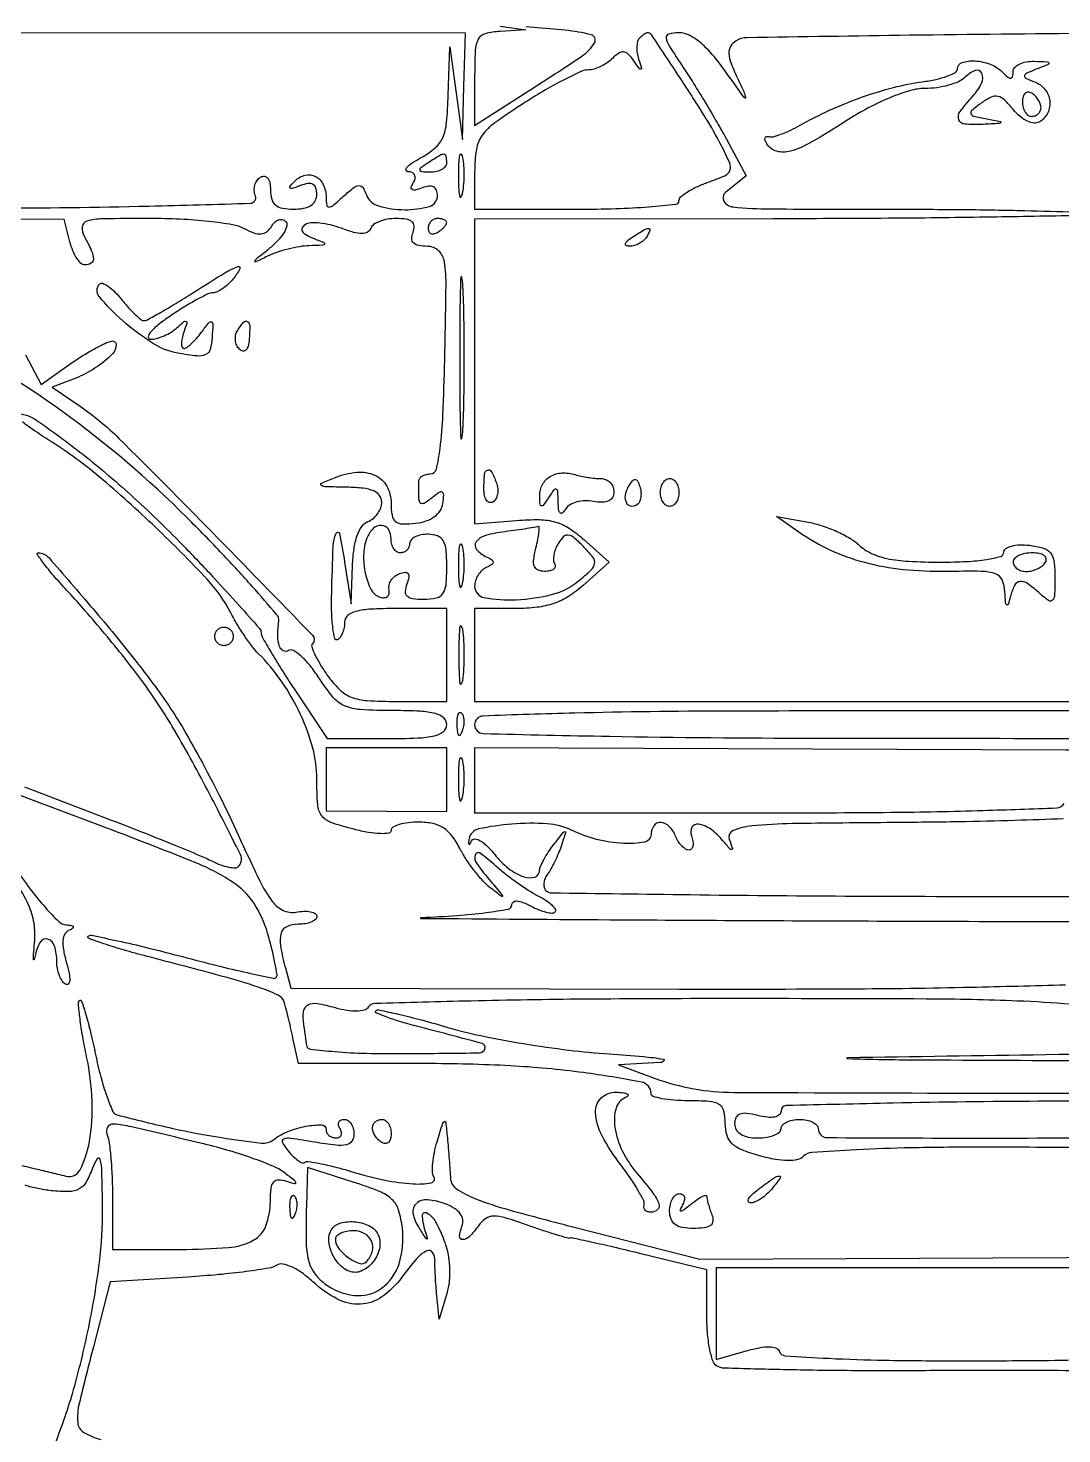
# Model space of a CAD drawing. Extents: x 0 to 960, y 2 to 508.
# Drawn here: x 328.9 to 440.3, y 139.1 to 290.5 of the extents above; entities that cross this region are included whole.
import ezdxf

# ---------------------------------------------------------------- set-up
doc = ezdxf.new("R2010")
doc.units = 0
doc.header["$MEASUREMENT"] = 0
doc.layers.get('0').update_dxf_attribs({"linetype": 'CONTINUOUS'})

msp = doc.modelspace()

# ---------------------------------------------------------------- linework, layer by layer
for points in [[(950.435205, 17.497208, 0.000014), (841.980241, 17.749425, 0.000448), (702.642048, 17.944951, 0.000127), (485.936462, 18), (20.872924, 18)], [(570.540191, 289.955625, 0.003504), (546.099965, 289.744846, 0.001893), (530.724786, 289.446252, 0.321648), (529.468615, 288.5, -0.000425), (529.251932, 287.808483, -0.000234), (528.985678, 286.962677, -0.000233), (528.71475, 286.104826, -0.000374), (528.482629, 285.372945, 0.10308), (528.409336, 284.659941, 0.070225), (528.60628, 283.866239, 0.066549), (529.032419, 283.115618, 0.072673), (529.630088, 282.528536, -0.17891), (530.709567, 280.899973, -0.118964), (530.697023, 278.635939, -0.126386), (529.667432, 276.723173, -0.209372), (528.016132, 276, 0.153413), (526.351585, 275.476964, 0.103021), (524.972556, 274.016053, 0.142724), (524.542249, 272.447352, 0.30621), (525.228381, 271.465856, 0.092737), (528.327407, 270.897244, 0.00005), (624.844188, 271.243001, 0.000026), (722.113458, 271.606143, 0.197976)], [(615.383203, 80.000173, -0.000023), (732.426715, 80.015952, -0.001336)], [(312.184434, 96.120158, 0.00056), (356.192474, 96.028511, -0.000533), (388.125038, 95.963689, -0.000882), (415.086453, 95.832629, -0.000044), (439.392287, 95.669433, -0.197145), (439.85914, 95.474193, -0.66643), (439.749622, 95.207972, -0.000018), (386.870077, 94.953943, -0.000619), (332.900238, 94.763453, -0.000573), (277.5, 94.7, -0.0122)], [(443.626982, 289.917425, 0.00213), (423.837809, 289.723602, 0.000341), (406.321496, 289.46547, 0.138237), (405.155698, 289.117388, 0.112353), (404.557756, 288.515542, 0.15643), (404.372602, 287.78442, 0.08043), (404.614118, 286.718551, 0.015132), (405.419915, 284.882701, -0.007052), (405.978164, 283.664706, -0.048418), (406.184569, 283.039554, -0.739369), (406.085248, 282.982738, -0.054981), (405.764218, 283.358332, 0.011358), (403.428478, 286.629432, 0.039552), (401.71426, 288.576544, 0.065161), (400.279725, 289.643997, 0.12809), (398.912861, 290, 0.067064), (397.901737, 289.863767, 0.379755), (397.629043, 289.444881, 0.104522), (397.942984, 288.603376, 0.005848), (399.474981, 286.25, -0.007337), (400.58813, 284.528847, -0.004331), (401.869136, 282.442973, -0.004332), (403.112514, 280.337409, -0.007406), (404.108904, 278.555865), (406.238729, 274.611729), (404.00858, 272.805865, 0.372558), (403.841917, 271.873483, 0.238021), (404.829139, 271.244769, 0.023719), (408.891928, 271.032081, 0.001219), (422.055883, 271, -0.002309), (429.797447, 270.964247, -0.003999), (436.230202, 270.85337, -0.00091), (441.753462, 270.703916, -0.657788)], [(379.75, 290.716254), (382.5, 290.299664), (379.75, 290.149832, 0.050617), (378.148305, 289.898612, 0.208597), (377.395353, 289.304503, 0.112719), (377.065595, 288.098889, 0.010625), (377, 285.012421), (377, 280.024842), (382.75, 283.698079, 0.004803), (388.537409, 287.473981, 0.109101), (389.906382, 288.897795, 0.501456), (389.555199, 289.773986, 0.042594), (386.763282, 290.267146), (382.5, 290.650586)], [(324.897303, 271.113119, 0.00468), (341.902934, 271.337533, 0.002741), (352.849646, 271.644538, 0.515437), (353.381849, 272.447301, -0.080932), (353.264301, 273.012944, -0.077755), (353.329649, 273.594944, -0.081811), (353.563082, 274.103569, -0.106321), (353.931826, 274.457866, -0.167716), (354.352373, 274.552455, -0.204673), (354.700461, 274.355516, -0.117999), (354.928507, 273.841054, -0.045615), (355, 273.059017, 0.070954), (355.138884, 272.085253, 0.150748), (355.553543, 271.455902, 0.128089), (356.304963, 271.107476, 0.044877), (357.5, 271, 0.046322), (358.579785, 271.10025, 0.096836), (359.361074, 271.410699, 0.129023), (359.829905, 271.921201, 0.122163), (360, 272.606989, 0.076342), (359.894911, 273.291255, 0.195632), (359.581398, 273.67022, 0.164385), (359.046567, 273.760595, 0.051371), (358.25, 273.547743, -0.00978), (357.360124, 273.228747, -0.264908), (357.123562, 273.275047, -0.417676), (357.11067, 273.463512, -0.01461), (357.662868, 274.053622, -0.13907), (358.746617, 274.664088, -0.182934), (359.863215, 274.523503, -0.162996), (360.697624, 273.646534, -0.109784), (361, 272.285995, 0.036726), (361.062505, 271.436188, 0.387392), (361.309942, 271.234133, 0.162405), (361.753889, 271.409602, 0.009291), (362.876445, 272.388184, -0.015386), (363.979223, 273.326115, -0.154032), (364.536971, 273.541395, -0.273069), (364.947096, 273.33284, -0.050245), (365.34506, 272.543172, 0.236622), (366.653005, 271.349639, 0.066411), (369.472479, 270.945504, 0.072568), (372.124708, 271.30613, 0.334381), (373, 272.468615, 0.093299), (372.889482, 273.055735, 0.186098), (372.575432, 273.399603, 0.151424), (372.056432, 273.484499, 0.057058), (371.335955, 273.298676, -0.026179), (370.613414, 273.063986, -0.196415), (370.263564, 273.108364, -0.357523), (370.170736, 273.347692, -0.059284), (370.394972, 273.830061, 0.085524), (370.579665, 274.288553, 0.16736), (370.53334, 274.674891, 0.177147), (370.263317, 274.936281, 0.097285), (369.809017, 275.040038, -0.34747), (369.608047, 275.209112, -0.244016), (369.692336, 275.50656, -0.060423), (370.27664, 275.994019, -0.01938), (371.25, 276.571975, 0.052071), (372.741112, 277.594555, 0.114696), (373.55835, 278.698554, 0.078929), (373.973026, 280.313744, 0.015921), (374.157104, 283.281937), (374.314207, 288.5), (375, 283.5), (375.685793, 278.5), (375.842896, 284.230267), (376, 289.960535), (281, 289.989937)], [(441.352586, 270.2964, -0.000319), (432.032427, 270.139183, -0.002365), (421.536257, 270.018477, -0.001451), (409.1675, 269.970642), (377, 269.939617), (377, 253.531336), (377, 237.123056), (381.525292, 237.491806, -0.02432), (383.977924, 237.57198, -0.065364), (385.701361, 237.317684, -0.074254), (387.171487, 236.651846, -0.038728), (388.775292, 235.430278), (391.5, 233), (388.694236, 230.5, -0.041091), (387.115592, 229.310589, -0.057941), (385.529016, 228.548463, -0.053621), (383.717627, 228.134034, -0.029453), (381.444236, 228), (377, 228), (377, 223), (377, 218), (441.388953, 218)], [(328.641068, 255.314273), (330.301975, 252.128545), (333.400988, 254.314273, -0.013453), (334.691563, 255.173475, -0.014105), (336.006576, 255.947955, -0.013876), (337.176378, 256.551472, -0.059046), (337.919273, 256.806424, -0.491367), (338.405126, 256.396534, -0.184131), (337.989204, 255.433306, -0.053361), (336.145469, 253.904224, -0.055302), (334.041097, 252.821302), (331.5, 251.850955), (334.5, 249.791284, -0.044989), (338.689815, 246.322244, -0.003702), (348.692329, 236.249682, -0.000863), (359.543133, 225.121479, -0.410018), (359.536546, 224.203213, 0.286936), (359.45839, 223.864136, 0.026223), (359.798167, 223.025039, 0.027618), (360.350991, 221.994581, 0.017788), (361.097639, 220.862878, 0.042893), (362.430075, 219.295353, 0.104021), (363.699897, 218.475585, 0.075973), (365.433709, 218.09822, 0.015664), (368.568094, 218), (374, 218), (374, 223), (374, 228), (368.5, 228, 0.012527), (365.811447, 227.932628, 0.051578), (364.20421, 227.684501, 0.10717), (363.32216, 227.236713, 0.225591), (363, 226.559017, -0.048215), (362.943335, 225.972756, -0.046901), (362.775368, 225.402492, -0.050738), (362.528528, 224.930163, -0.108996), (362.235294, 224.64542, -0.509729), (361.944602, 224.764648, -0.027877), (361.734099, 225.90188, -0.024843), (361.606512, 227.542469, -0.013096), (361.602941, 229.586403, -0.003626), (361.765475, 234.712623, -0.087603), (362.068152, 236.107315, -0.740179), (362.443054, 236.072711, -0.012538), (363, 233), (363.699613, 228.5), (363.849806, 232.643011, -0.025754), (364.008535, 234.447611, -0.049339), (364.350709, 235.859134, -0.066052), (364.851812, 236.8497, -0.152194), (365.5, 237.361626, 0.081035), (366.073415, 237.696157, 0.065663), (366.559375, 238.217991, 0.06652), (366.887915, 238.840167, 0.088478), (367, 239.468615, 0.165141), (366.763246, 240.16589, 0.129222), (366.127461, 240.65843, 0.073432), (364.998821, 240.953241, 0.023003), (363.25, 241.063386, -0.003105), (360.905577, 241.117577, -0.155377), (360.475023, 241.268722, -0.5711), (360.500654, 241.494777, -0.009896), (361.89493, 242.084775, -0.070146), (364.294374, 242.673116, -0.130567), (366.258118, 242.357672, -0.163083), (367.52864, 241.192299, -0.12698), (368, 239.36619, 0.03989), (368.106111, 238.03827, 0.183074), (368.484498, 237.379872, 0.169687), (369.224378, 237.109064, 0.033282), (370.660501, 237.183578, 0.051323), (371.785119, 237.436166, 0.076408), (372.680049, 237.897546, 0.090481), (373.288528, 238.535447, 0.110132), (373.580208, 239.305807, 0.022717), (373.670297, 240.230309, 0.289392), (373.507086, 240.520944, 0.282324), (373.170241, 240.502533, 0.021953), (372.419707, 239.933363, -0.023693), (371.744163, 239.424752, -0.140586), (371.328639, 239.287684, -0.312359), (371.088403, 239.44039, -0.100097), (371, 239.877555), (371, 240.890594), (371, 241.75, -0.163305), (371.096, 242.03609, -0.096011), (371.367188, 242.279687, -0.077243), (371.771918, 242.444278, -0.05808), (372.25, 242.5, 0.34801), (372.875822, 242.995608, 0.026725), (373.281933, 245.256156, 0.020223), (373.585545, 248.867412, 0.00513), (373.780779, 254.75, 0.002581), (373.921298, 262.663987, 0.040782), (373.735847, 265.350266, 0.168979), (373.113079, 266.531341, 0.189926), (371.92379, 267, -0.043405), (370.977721, 267.082284, -0.148985), (370.4338, 267.358103, -0.20529), (370.235367, 267.826472, -0.090797), (370.361626, 268.5, 0.098286), (370.479617, 269.185449, 0.216599), (370.252505, 269.653115, 0.13867), (369.642393, 269.923031, 0.035249), (368.551949, 270, 0.041697), (367.613064, 269.921566, 0.050861), (366.763317, 269.687922, 0.059153), (366.118066, 269.345302, 0.162084), (365.812536, 268.937608, -0.188579), (365.472736, 268.529676, -0.127114), (364.87889, 268.377655, -0.069003), (363.965482, 268.506417, -0.021375), (362.645287, 268.944762, 0.03122), (361.487639, 269.304009, 0.034806), (360.335482, 269.50048, 0.037265), (359.344539, 269.52508, 0.126645), (358.73246, 269.334651, 0.138875), (358.423837, 268.997491, 0.252977), (358.43484, 268.634487, 0.131752), (358.811391, 268.259783, 0.036942), (359.566376, 267.897783, -0.005228), (360.75448, 267.418132, -0.425519), (360.819882, 267.250514, -0.28024), (360.633257, 267.125091, -0.003732), (359.184259, 267.070285, 0.034292), (358.139261, 266.966598, 0.020031), (356.90714, 266.707181, 0.019969), (355.688896, 266.346951, 0.031762), (354.684259, 265.932885, -0.004605), (353.431846, 265.335246, -0.65486), (353.339397, 265.416911, -0.144298), (353.512507, 265.670526, -0.001973), (354.98506, 266.864492, 0.03317), (355.879914, 267.687618, 0.053656), (356.508237, 268.507985, 0.073469), (356.802721, 269.205055, 0.265604), (356.680687, 269.652647, 0.148138), (356.315472, 269.84804, 0.130294), (355.882729, 269.821175, 0.104362), (355.444687, 269.565047, 0.070152), (355.072801, 269.117794, -0.083982), (354.566293, 268.541624, -0.152537), (353.989105, 268.311528, -0.109997), (353.246248, 268.418116, -0.032454), (352.192915, 268.896755, 0.08243), (350.926134, 269.326288, 0.013571), (348.357382, 269.675922, 0.014601), (345.283206, 269.919095, 0.012435), (342.030558, 270, 0.003803), (336.922005, 269.961144, 0.063082), (335.241514, 269.722254, 0.316422), (334.74365, 269.119868, 0.143262), (334.964816, 268.065741, -0.015549), (335.749396, 266.48337, -0.103244), (335.94358, 265.628846, -0.273731), (335.687229, 265.177656, -0.130671), (335.019052, 265, -0.195629), (334.598933, 265.170916, -0.055857), (334.144012, 265.726123, -0.047168), (333.72721, 266.525598, -0.035116), (333.417695, 267.471907), (332.797286, 269.943815), (279.907604, 269.899129, 0.000676)], [(327.466672, 249, -0.152862), (329.861365, 248.250369, -0.014974), (334.788252, 244.607316, -0.018432), (340.344978, 239.893563, -0.015743), (345.8492, 234.536512, -0.003817), (348.973401, 231.248316, -0.005973), (351.605703, 228.366907, -0.002033), (353.827771, 225.854943, -0.182014), (354, 225.397495, 0.129116), (354.119678, 224.941769, 0.004469), (355.043827, 223.337248, 0.008089), (356.191911, 221.45487, 0.005534), (357.553454, 219.353505), (361.106909, 214), (367.553454, 214, 0.009536), (370.846986, 214.062819, 0.047654), (372.675576, 214.308171, 0.108967), (373.644209, 214.77094, 0.230988), (374, 215.5, 0.21691), (373.672411, 216.219599, 0.115306), (372.789604, 216.68685, 0.052441), (371.138431, 216.940474, 0.011369), (368.25, 217.012379, -0.013533), (364.707394, 217.115915, -0.089874), (362.99531, 217.526823, -0.116477), (361.741229, 218.473715, -0.029332), (360.215925, 220.550336, 0.025527), (359.270657, 221.857997, 0.040126), (358.319057, 222.864915, 0.047824), (357.486679, 223.481882, 0.281029), (356.965925, 223.478941, -0.258539), (356.39505, 223.45176, -0.199163), (355.976941, 223.929252, -0.08288), (355.799151, 225.02656, -0.028614), (355.898948, 226.635009, 0.209926), (355.676687, 227.367336, 0.004145), (353.050525, 230.38102, 0.009155), (349.843218, 233.869763, 0.005924), (346.011334, 237.793544, 0.039964), (332.629574, 249.191531, 0.042142), (317.830983, 258.090278, 0.042192)], [(458.866631, 194.20929, -0.000335), (422.17675, 194.312762, -0.000657), (392.96551, 194.453134, -0.000496), (371.251753, 194.607583, -0.979402), (371.25, 194.745502, 0.008904), (375.108646, 194.94372, 0.016509), (378.228176, 195.263481, 0.01114), (380.646027, 195.64732, 0.362503), (381, 196.071396, -0.237104), (381.162337, 196.394482, -0.175707), (381.551287, 196.511276, -0.081565), (382.201754, 196.366556, -0.027434), (383.085646, 195.954163, 0.026824), (383.920909, 195.563219, 0.037561), (384.705509, 195.312719, 0.041659), (385.345199, 195.215592, 0.216494), (385.671293, 195.337959, 0.353942), (385.700422, 195.614272, 0.061744), (385.338322, 196.045342, 0.043761), (384.695549, 196.54558, 0.024315), (383.835646, 197.043943, -0.023011), (382.779351, 197.652455, -0.01217), (381.525159, 198.497666, -0.012085), (380.28147, 199.426561, -0.018274), (379.25, 200.299277, 0.027401), (377.597863, 201.646193, 0.518851), (377.06208, 201.463845, 0.232001), (377.219865, 200.546911, 0.019379), (378.75, 198.595974, -0.000801), (379.95116, 197.176401, -0.203101), (379.998779, 197.022405, -0.58756), (379.921316, 196.988967, -0.001313), (378.684063, 197.9444, -0.043075), (377.884038, 198.684184, -0.01995), (376.972759, 199.769373, -0.019591), (376.100175, 200.993092, -0.025758), (375.408383, 202.177167, 0.043339), (374.547961, 203.537825, 0.088577), (373.621367, 204.390037, 0.092132), (372.482473, 204.849118, 0.049898), (370.97432, 205, 0.028447), (369.834716, 204.935112, 0.044561), (368.873706, 204.737485, 0.055661), (368.200887, 204.450569, 0.270444), (368, 204.10633, -0.370913), (367.751209, 203.817094, -0.045147), (366.846991, 203.762928, -0.035598), (365.562713, 203.893818, -0.018963), (364, 204.227969, -0.021025), (361.525957, 204.96793, -0.15159), (360.535075, 205.695806, -0.142257), (360.098281, 206.878681, -0.017781), (360, 209.64151, 0.065436), (359.562167, 212.972707, 0.043585), (358.245622, 216.596426, 0.041821), (356.234721, 220.115104, 0.045684), (353.717941, 223.139202, -0.034051), (353.051861, 223.902757, -0.013437), (352.238602, 225.036219, -0.013226), (351.4225, 226.312109, -0.01613), (350.730129, 227.548897, 0.068832), (348.18177, 231.152375, 0.013983), (342.661091, 236.722382, 0.015571), (336.568098, 242.183243, 0.033619), (331.49157, 245.90321, -0.007465), (329.676863, 247.092417, -0.015195), (328.294965, 248.090318, -0.017525)], [(328.5, 208.819498), (337.5, 205.370032, -0.002355), (341.110658, 203.966619, -0.002771), (344.516745, 202.602362, -0.002432), (347.381482, 201.420194, -0.017228), (348.748493, 200.792109, 0.028272), (349.65088, 200.401389, 0.038698), (350.502663, 200.161308, 0.043243), (351.19869, 200.083773, 0.205289), (351.562675, 200.229342, 0.322068), (351.772433, 201.510847, 0.005068), (348.22071, 208.484748, 0.013204), (344.42215, 215.314213, 0.026672), (341.011542, 220.437606, 0.008113), (339.278709, 222.684757, 0.005074), (337.181187, 225.261359, 0.005092), (335.062636, 227.758346, 0.009236), (333.272201, 229.75, -0.008235), (331.80004, 231.381033, -0.015546), (330.676508, 232.751563, -0.013107), (329.904634, 233.81158, -0.604186), (330.003643, 234, -0.216142), (331.120856, 233.493378, -0.003263), (335.902935, 227.961163, -0.009462), (340.539092, 222.313431, -0.017088), (344.085424, 217.492748, -0.019118), (345.677364, 214.963973, -0.007556), (347.678491, 211.373876, -0.007465), (349.725681, 207.426829, -0.009274), (351.50583, 203.694003, 0.006234), (353.851912, 198.696492, 0.047264), (355.202253, 196.473309, 0.120352), (356.379918, 195.499458, 0.159244), (357.75, 195.312583, -0.035466), (358.612169, 195.40726, -0.05917), (359.339063, 195.349182, -0.085283), (359.830707, 195.159573, -0.26403), (360, 194.861328, -0.214723), (359.85167, 194.531854, -0.079691), (359.4125, 194.253015, -0.060614), (358.765746, 194.063125, -0.041148), (358, 194, 0.103204), (356.777808, 193.745014, 0.221704), (356.155213, 193.039559, 0.116093), (356.08122, 191.709749, 0.021609), (356.615775, 189.305492), (357.20424, 187.110983), (399.029184, 187.03297, 0.00163), (417.380758, 187.058555, 0.004397), (430.415123, 187.233852, 0.001259), (440.633748, 187.486916, 0.252666)], [(191.020312, 78.756035, -0.000021), (148.288673, 78.7121, -0.069906)], [(468.557357, 216.939518, 0.00108), (440.565741, 217, 0.000607), (404.01422, 216.955628, 0.005312), (387.807154, 216.74408, 0.004149), (377.895512, 216.427047, 0.402466), (377, 215.494724, 0.406491), (377.924352, 214.545605, 0.00233), (391.526785, 214.249338, 0.003934), (413.367278, 214.047342, 0.000442), (462.995257, 214.022668)], [(475.376432, 212.568673, 0.000697), (440.666759, 212.757402), (377, 213.014804), (377, 209.507402), (377, 206), (408.440983, 206, 0.002307), (421.828645, 206.061774, 0.005489), (431.779672, 206.262866, 0.001795), (439.708652, 206.53868, 0.24972), (440.5, 207, -0.114307)], [(442.381012, 169.957689, 0.001873), (431.083369, 170, 0.004777), (423.999621, 169.932327, 0.00834), (418.132855, 169.722287, 0.004086), (413.321356, 169.430167, 0.181088), (412.419892, 169.019892, -0.142301), (411.764697, 168.659661, -0.057562), (410.740937, 168.551774, -0.04324), (409.391664, 168.682285, -0.02164), (407.719892, 169.066896, -0.025449), (405.802171, 169.703021, -0.095522), (404.733797, 170.375282, -0.133674), (404.185521, 171.263716, -0.07191), (404, 172.547004, 0.057207), (403.844706, 173.899852, 0.200658), (403.342335, 174.596688, 0.121904), (402.308199, 174.925094, 0.016222), (400, 175, -0.01818), (398.46672, 175.055769, -0.029531), (397.175, 175.226956, -0.029757), (396.220073, 175.471095, -0.326125), (396, 175.772615, 0.359827), (394.971623, 177.016583, 0.014234), (388.71513, 178.03088, 0.019929), (380.83682, 178.760928, 0.013138), (371.739771, 179), (358.038104, 179), (357.435529, 181.75, 0.002477), (357.181915, 182.880617, 0.002509), (356.918198, 184.003717, 0.002441), (356.679039, 184.978747, 0.01026), (356.52057, 185.560525, 0.214016), (355.823133, 186.375026, 0.028966), (353.686064, 187.236246, 0.015565), (349.85396, 188.396672, 0.002106), (341.735641, 190.545019, -0.006614), (339.169706, 191.248856, -0.011721), (337.076888, 191.906309, -0.006325), (335.422325, 192.492476, -0.547299), (335.374943, 192.708276, -0.252156), (335.739848, 192.817719, -0.002454), (338.521564, 192.23198, -0.007317), (341.756595, 191.484485, -0.004585), (345.52, 190.52, 0.004061), (349.280187, 189.552141, 0.006514), (352.504874, 188.794457, 0.001953), (355.292749, 188.189035, 0.2541), (355.618886, 188.285553, 0.240111), (355.715929, 188.584283, 0.008265), (355.4973, 189.830016, 0.013851), (355.16512, 191.32982, 0.009039), (354.702967, 193.04129, 0.075092), (353.200952, 196.30151, 0.10466), (350.925672, 198.555099, 0.047697), (346.708195, 200.733243, 0.00549), (336.75, 204.600521), (327, 208.264263)], [(464.5, 179.19232, -0.000111), (424.54522, 179.372826, -0.006401), (417.191768, 179.501828, -0.976914), (417.192858, 179.657784, -0.000588), (438.5, 179.981462, 0.00091), (461.168229, 180.34042, 0.010953)], [(440.440987, 205.357057, -0.001098), (435.184253, 205.18017, -0.003787), (429.125352, 205.035534, -0.00242), (422.081335, 204.954853, 0.001982), (411.217801, 204.839927, 0.021598), (406.85057, 204.58752, 0.071696), (404.843972, 204.087814, 0.39858), (404.427264, 203.167132, -0.005289), (404.760087, 202.172693, -0.435119), (404.689139, 202.045386, -0.28211), (404.51306, 202.101475, -0.00384), (403.748837, 203, 0.060688), (402.429638, 204.235002, 0.118953), (401.109176, 204.784628, 0.315125), (400.409689, 204.444217, 0.221976), (400.345934, 203.540894, -0.047747), (400.509962, 202.950484, -0.087532), (400.510434, 202.452638, -0.137377), (400.354069, 202.126202, -0.216029), (400.075604, 202, -0.142471), (399.703798, 202.108138, -0.060245), (399.297997, 202.440625, -0.052856), (398.922397, 202.926166, -0.046632), (398.638374, 203.5, 0.103294), (397.967414, 204.541589, 0.18381), (397.052251, 204.960318, 0.256393), (396.307462, 204.612935, 0.159431), (396, 203.673193, -0.364187), (395.308162, 202.849334, -0.056978), (393.021614, 202.712128, -0.048589), (390.138156, 203.15087, -0.050913), (387.440878, 204.134966, 0.097331), (384.817528, 204.825898, 0.036449), (380.995967, 204.790025, 0.03158), (377.43266, 204.268266, 0.300207), (376.402721, 203.225, 0.014099), (376.32525, 202.766765, 0.252953), (376.375548, 202.631591, 0.467373), (376.475182, 202.647196, 0.020796), (376.665104, 202.995311, -0.315483), (377.020128, 203.190067, -0.1064), (377.611248, 202.99322, -0.061415), (378.365347, 202.412616, -0.031377), (379.162684, 201.520311, 0.058251), (380.651625, 200.023874, 0.083061), (382.288186, 199.117458, 0.162051), (383.47514, 199.095203, 0.328128), (384, 199.80887, -0.104496), (384.091206, 200.240515, -0.020894), (384.441346, 200.950342, -0.021253), (384.92729, 201.75638, -0.018417), (385.502454, 202.55887, -0.001529), (386.555237, 203.910478, -0.248845), (386.722543, 203.984833, -0.485883), (386.793628, 203.880176, -0.002441), (386.347219, 202.5, -0.018398), (386.034178, 201.654245, -0.01469), (385.637125, 200.766722, -0.014939), (385.220421, 199.966151, -0.035926), (384.853441, 199.407991, 0.064167), (384.582982, 198.941355, 0.07406), (384.456238, 198.443474, 0.085423), (384.487443, 197.992011, 0.137343), (384.675343, 197.657991, 0.195393), (385.313721, 197.388483, 0.00022), (400.200604, 197.193285, 0.001966), (416.898861, 197.047359, 0.001202), (436.603308, 197), (487.873283, 197)], [(327.5, 200.124002, 0.015266), (329.141466, 197.791742, 0.020955), (330.765625, 195.806589, 0.018276), (332.206056, 194.303652, 0.176598), (333, 193.948632, -0.024414), (333.57056, 193.879997, -0.223512), (333.770225, 193.740944, -0.401289), (333.728134, 193.569365, -0.044791), (333.335529, 193.366229, 0.166922), (332.876304, 192.964475, 0.107957), (332.661403, 192.28466, 0.06729), (332.704581, 191.28769, 0.025415), (333.021257, 189.925882, -0.018099), (333.318862, 188.72591, -0.060759), (333.387916, 187.92062, -0.194078), (333.232417, 187.571682, -0.343017), (332.935728, 187.539722, -0.114339), (332.576709, 187.895784, -0.049642), (332.27487, 188.500982, -0.045599), (332.069288, 189.237201, -0.045324), (332, 190, 0.070584), (331.764598, 191.659228, 0.246571), (331.039304, 192.414179, 0.346423), (330.233911, 192.124711, 0.092504), (329.700543, 190.766955, -0.022178), (329.562467, 190.188147, -0.836297), (329.492787, 190.195188, -0.039224), (329.493489, 190.743556, -0.00426), (329.604948, 192.003897, 0.06338), (329.54169, 194.121417, 0.068217), (328.945491, 196.099954, 0.04301), (327.594413, 198.487991, 0.010489)], [(441.179762, 185.390348, 0.010603), (435.426503, 185.740116, 0.008818), (425.642633, 185.95421, 0.001061), (404.059017, 186, 0.002057), (388.817543, 185.937287, 0.003955), (376.60156, 185.740124, 0.000813), (366.241188, 185.474071, 0.25266), (365.545532, 185.073673, -0.192735), (365.117043, 184.757021, -0.058778), (364.303103, 184.643815, -0.046533), (363.233734, 184.721183, -0.028527), (362, 185, 0.027693), (360.04759, 185.444657, 0.161167), (359.018456, 185.288034, 0.249488), (358.540774, 184.606302, 0.06834), (358.560134, 183.25, -0.001731), (358.641957, 182.69846, -0.001195), (358.730946, 182.073438, -0.001204), (358.813631, 181.472027, -0.002466), (358.875, 181, 0.342285), (359.300434, 180.573312, 0.010702), (361.912049, 180.295713, 0.015518), (365.341578, 180.112195, 0.007443), (369.75, 180.078947, 0.001711), (377.497828, 180.162366, 0.320131), (378.106844, 180.609994, 0.43057), (377.804477, 181.168991, 0.002005), (370.721323, 183.036518, -0.009322), (368.916629, 183.540695, -0.016907), (367.46434, 184.029845, -0.01296), (366.384119, 184.467084, -0.528794), (366.344204, 184.677537, -0.253759), (366.697288, 184.782276, -0.004085), (368.794832, 184.320207, -0.009575), (371.266134, 183.704563, -0.006067), (374.12288, 182.897205, 0.021083), (377.658922, 182.011587, 0.010049), (382.270471, 181.157411, 0.009941), (387.132283, 180.456544, 0.013927), (391.5, 180.03843, -0.004547), (395.16922, 179.756526, -0.020353), (397.307742, 179.484609, -0.595761), (397.37516, 179.287158, -0.194773), (397, 179.11031), (392.5, 178.859076), (396.445004, 177.414374, 0.086983), (404.878021, 175.901482, 0.001054), (460.616058, 175.797022, 0.000919)], [(328.2129, 168.039676, -0.000631), (330.313657, 167.533689, -0.000557), (332.089579, 167.101475, -0.003826), (332.961386, 166.881186, 0.353122), (334.506891, 167.578336, 0.073965), (335.51157, 170.605238, 0.05358), (335.800348, 174.99054, 0.041387), (335.20729, 179.747639, -0.008179), (334.786624, 181.930294, -0.012477), (334.500088, 183.837982, -0.007058), (334.324529, 185.427275, -0.223961), (334.453722, 185.787056, -0.55797), (334.668038, 185.736313, -0.008434), (335.13091, 184.258628, -0.013342), (335.639914, 182.345312, -0.007411), (336.163316, 179.988171, 0.01396), (336.730271, 177.5841, 0.020593), (337.372392, 175.513409, 0.016596), (338.010323, 173.893066, 0.229922), (338.47434, 173.493783, 0.009904), (344.483258, 172.031199, 0.01526), (349.737287, 171.029265, 0.010868), (354.03171, 170.440791, 0.196491), (355.340208, 170.807989, -0.071232), (356.871372, 171.68346, -0.046406), (358.829275, 172.255872, -0.051196), (360.5066, 172.406197, -0.410434), (361, 171.90638, 0.116092), (361.081369, 171.560651, 0.100488), (361.311086, 171.266249, 0.093188), (361.654591, 171.068634, 0.084252), (362.059017, 171, 0.108972), (362.413961, 171.078288, 0.182303), (362.6254, 171.29375, 0.161196), (362.656512, 171.6179, 0.082592), (362.5, 172, -0.082592), (362.343488, 172.3821, -0.161196), (362.3746, 172.70625, -0.182303), (362.586039, 172.921712, -0.108972), (362.940983, 173, -0.14814), (363.344843, 172.877659, -0.098903), (363.688914, 172.533555, -0.082444), (363.920896, 172.019161, -0.064879), (364, 171.412102, -0.145337), (363.775567, 170.656302, -0.200024), (363.1969, 170.261558, -0.080579), (362.046022, 170.212037, -0.012391), (359.772741, 170.538395, 0.005482), (357.197334, 170.944517, 0.116034), (356.430423, 170.878713, 0.473292), (356.288188, 170.512062, 0.044699), (356.915242, 169.602127, 0.025509), (357.469907, 168.9992, 0.041927), (358.003184, 168.55704, 0.052714), (358.446304, 168.313164, 0.304737), (358.695384, 168.362051, -0.239115), (359.03309, 168.472459, -0.009674), (360.338243, 168.244682, -0.015119), (361.916938, 167.887734, -0.009933), (363.711814, 167.386217, 0.021233), (367.311484, 166.467555, 0.036407), (370.380002, 166.05192, 0.062067), (372.308653, 166.171892, 0.52643), (372.601555, 166.835681, -0.135717), (372.454859, 167.338648, -0.027105), (372.492797, 168.281962, -0.026843), (372.660853, 169.408659, -0.022214), (372.956585, 170.585681, -0.001927), (373.564708, 172.591054, -0.232546), (373.743423, 172.780882, -0.489918), (373.892198, 172.689149, -0.003459), (374.062107, 171, -0.002389), (374.159171, 169.906783, -0.001727), (374.257323, 168.687459, -0.001744), (374.342541, 167.52823, -0.003799), (374.39806, 166.63816, 0.236414), (375.036794, 165.519997, 0.053463), (377.035043, 164.477991, 0.026331), (380.717497, 163.252786, 0.004474), (387.870624, 161.352993), (401.241248, 157.929667), (464.370624, 158.214833, 0.001258)], [(462.559017, 175, 0.001118), (437.739659, 174.944524, 0.004154), (422.104618, 174.744728, 0.001213), (410.56692, 174.47341, 0.406637), (410, 173.891592, -0.21819), (409.81387, 173.485366, -0.131105), (409.327651, 173.250028, -0.076525), (408.540175, 173.220637, -0.032626), (407.5, 173.410644, 0.029428), (406.297021, 173.638342, 0.118247), (405.558176, 173.558852, 0.199747), (405.14945, 173.187981, 0.110348), (405, 172.519052, 0.137072), (405.176476, 171.88741, 0.120554), (405.661441, 171.401905, 0.089783), (406.449805, 171.09892, 0.046992), (407.5, 171, 0.038131), (408.457356, 171.073116, 0.057076), (409.265625, 171.29375, 0.074992), (409.817169, 171.617064, 0.226478), (410, 172, -0.191087), (410.151477, 172.381882, -0.088204), (410.5875, 172.70625, -0.068025), (411.234582, 172.926307, -0.048028), (412, 173, -0.048028), (412.765418, 172.926307, -0.068025), (413.4125, 172.70625, -0.088204), (413.848523, 172.381882, -0.191087), (414, 172, 0.412242), (414.953367, 171.04019, 0.001684), (431.436247, 170.984674, 0.00196), (447.809672, 171.048874, 0.257841)], [(321.816303, 138.743971), (330.132606, 134.073123), (331.650598, 137.706189, 0.029321), (333.715143, 143.595823, 0.019074), (335.432082, 150.600122, 0.019189), (336.587913, 157.59024, 0.034171), (336.921053, 163.409963, 0.003349), (336.850147, 167.385698, 0.055676), (336.671426, 168.693969, 0.652076), (336.344387, 168.749477, 0.058383), (335.831443, 167.731172, -0.040582), (335.145725, 166.240357, -0.141383), (334.398218, 165.504323, -0.12297), (333.309464, 165.223942, -0.027398), (331.375806, 165.315757, -0.02697), (329.97149, 165.536852, -0.027045), (328.600451, 165.907695, -0.02808)], [(444.250491, 145.777246, 0.01504), (438.402666, 145.965239, 0.002014), (426.076245, 145.940965, -0.002811), (417.583316, 145.937787, -0.004364), (410.256927, 146.04019, -0.001422), (403.933219, 146.201786, -0.132055), (403.058798, 146.463661, -0.181885), (402.646763, 146.997438, -0.026743), (402.311022, 148.345583, -0.027292), (402.07738, 150.052547, -0.020368), (402, 151.951298), (402, 156.784561), (394.75, 158.561266, 0.002281), (391.953659, 159.233034, 0.003655), (389.560338, 159.778012, 0.000793), (387.459316, 160.23681, 0.180743), (387.263918, 160.208433, -0.199885), (387.077287, 160.188336, -0.002268), (385.849013, 160.557329, -0.006538), (384.424496, 161.012778, -0.004165), (382.77874, 161.578065, 0.010695), (380.294268, 162.395323, 0.076084), (379.043732, 162.577337, 0.150979), (378.192634, 162.307487, 0.083366), (377.404579, 161.538617, -0.033517), (376.420509, 160.36644, -0.197494), (375.701344, 160.049208, -0.453277), (375.373714, 160.404359, -0.065185), (375.635903, 161.493561, 0.126579), (375.715728, 162.187131, 0.126209), (375.451112, 162.833965, 0.094736), (374.824738, 163.408749, 0.046968), (373.854518, 163.889081, 0.066433), (371.946648, 164.342162, 0.208785), (370.720974, 163.947967, 0.265357), (370.358467, 162.886912, 0.094981), (370.971881, 161.346375, 0.002199), (371.697077, 160.221738, 0.213939), (371.853427, 160.121049, 0.548766), (371.924005, 160.201906, 0.003822), (371.60689, 161.25, -0.075443), (371.390312, 162.674822, -0.582847), (371.852734, 162.936904, -0.132869), (372.787808, 161.966391, -0.035437), (373.694121, 159.99941, -0.040142), (374.104101, 158.577318, -0.036871), (374.296573, 157.066759, -0.037763), (374.263281, 155.584946, -0.04863), (373.999311, 154.24941), (373.171905, 151.5), (372.928418, 154, -0.005835), (372.838611, 155.048817, -0.005312), (372.770093, 156.132812, -0.005321), (372.729446, 157.103242, -0.017087), (372.731355, 157.75, 0.154753), (372.477312, 158.668111, 0.37903), (371.854118, 158.840036, 0.100859), (370.750986, 157.99014, 0.019169), (369.158121, 156, -0.079218), (367.015383, 153.896947, -0.142836), (364.709478, 153.096298, -0.13415), (362.230801, 153.640867, -0.066206), (359.57691, 155.516303, 0.031841), (358.42005, 156.459007, 0.048337), (357.297301, 157.107066, 0.060009), (356.334078, 157.412451, 0.189583), (355.680887, 157.288472, -0.100659), (354.843498, 156.971697, -0.007309), (352.387304, 156.60954, -0.009988), (349.420157, 156.276425, -0.007386), (346.126955, 156.022169), (337.75391, 155.5), (335.934601, 148.5, 0.004473), (334.406085, 142.39502, 0.079411), (334.248585, 140.377072, 0.240548), (334.918972, 139.290302, 0.075151), (336.739983, 138.529124, -0.019091)], [(462, 157), (403, 157), (403, 152.069806), (403, 147.139611), (406.249424, 148.071534, -0.021655), (407.677462, 148.414946, -0.053093), (408.752204, 148.508261, -0.084592), (409.477111, 148.370154, -0.226772), (409.832757, 148.001728, 0.304051), (410.413551, 147.552174, 0.004116), (415.139633, 147.267622, 0.008995), (421.160272, 147.063348, 0.003982), (429.114718, 147, 0.002525), (439.482468, 147.052362, 0.016646), (444.66527, 147.277385, 0.028622)]]:
    msp.add_lwpolyline(points, format="xyb")
for points in [[(5.998407, 426.25), (5.996813, 402.5), (14.248407, 402.5), (22.5, 402.5), (22.753164, 248.25), (23.006328, 94), (14.503164, 94), (6, 94), (6, 75.513061), (6, 57.026122), (16.25, 57.412259, -0.009139), (24.444737, 57.571062, -0.000017), (159.275, 57.714579, -0.000125), (310.797984, 57.832731, -0.000078), (488.75, 57.899198), (951, 58), (951, 254), (951, 450), (478.5, 450), (6, 450)], [(394.735568, 289.402234, 0.138967), (394.542721, 289.056849, 0.050275), (394.467741, 288.494718, 0.045049), (394.506352, 287.828597, 0.040012), (394.663233, 287.152234, -0.003933), (394.964668, 286.177892, -0.413192), (394.904658, 286.065787, -0.319911), (394.765242, 286.112544, -0.003351), (394.135973, 286.991641, 0.042762), (393.544708, 287.693571, 0.170822), (393.045237, 287.932945, 0.178113), (392.519263, 287.802002, 0.047254), (391.841641, 287.241641, -0.047179), (391.267158, 286.766427, -0.037453), (390.568746, 286.364732, -0.038667), (389.858127, 286.089285, -0.073253), (389.251963, 286, 0.107759), (388.449797, 285.825088, 0.01113), (386.698398, 284.975524, 0.013441), (384.638358, 283.848035, 0.010359), (382.451963, 282.512421, 0.012016), (379.187128, 280.311625, 0.081447), (377.806992, 278.947156, 0.119411), (377.18637, 277.441073, 0.038313), (377, 275.012421), (377, 271), (388, 271, 0.007691), (392.217694, 271.064883, 0.012768), (395.76875, 271.265014, 0.00638), (398.675465, 271.540788, 0.38311), (399, 271.902175, -0.215644), (399.187763, 272.317284, -0.037124), (399.894336, 272.851103, -0.034628), (400.878528, 273.393343, -0.024734), (402.04455, 273.865685, 0.017555), (403.956466, 274.608423, 0.205292), (404.495872, 275.175723, 0.1949), (404.472135, 275.97388, 0.015637), (403.545594, 277.911831, 0.020065), (401.881428, 280.836132, 0.006058), (399.124339, 285.1412, 0.001355), (396.082566, 289.739235, 0.250991), (395.59582, 290, 0.128431), (395.457923, 289.963986, 0.024092), (395.234845, 289.824406, 0.024358), (394.983675, 289.631084, 0.02018)], [(433.8, 285.8, 0.018208), (434.421376, 285.222304, 0.180052), (434.75, 285.1, 0.354955), (434.943785, 285.257401, 0.051663), (435, 285.8, -0.184096), (435.172428, 286.252438, -0.094591), (435.660937, 286.626854, -0.072874), (436.389037, 286.868002, -0.051437), (437.25, 286.929715, -0.003608), (438.674967, 286.874908, -0.29621), (438.846167, 286.752271, -0.408711), (438.77664, 286.589077, -0.004672), (437.573115, 286.104581, 0.010996), (436.448488, 285.635235, 0.249101), (436.238896, 285.368047, 0.340789), (436.374535, 285.107493, 0.016882), (437.323115, 284.706251, -0.132168), (438.427042, 283.90268, -0.140859), (438.945501, 282.672597, -0.144598), (438.725941, 281.379544, -0.141386), (437.838048, 280.399908, -0.169268), (437.267618, 280.273416, -0.08045), (436.534841, 280.482301, -0.064861), (435.749898, 280.982979, -0.048239), (435.028367, 281.71664, 0.029693), (434.069254, 282.766987, 0.140531), (433.358176, 283.148249, 0.16644), (432.621581, 283.06173, 0.046181), (431.608898, 282.45597, 0.014098), (430.560789, 281.643256, 0.307779), (430.456663, 281.289001, 0.262466), (430.747615, 281.020027, 0.011153), (432.168579, 280.716403, -0.002368), (433.632946, 280.430309, -0.545677), (433.675337, 280.322326, -0.226341), (433.503473, 280.228289, -0.0015), (431.75, 280.136182, -0.030395), (429.778647, 280.15844, -0.296982), (429.146402, 280.63851, -0.251241), (429.273679, 281.490443, -0.023747), (430.660536, 283.17739, 0.070211), (431.595371, 284.5575, 0.22032), (431.618815, 285.649417, 0.405623), (430.920175, 285.934854, 0.100985), (429.783333, 285.183333, -0.093912), (429.115411, 284.728221, -0.035096), (428.041761, 284.347604, -0.033259), (426.783645, 284.087292, -0.034397), (425.516278, 284, 0.07074), (423.914625, 283.772259, 0.026868), (421.778795, 283.02583, 0.024712), (419.398913, 281.907325, 0.020896), (417, 280.5, -0.011908), (413.250829, 278.209002, -0.060529), (411.004976, 277.249411, -0.138663), (409.534521, 277.238653, -0.189462), (408.484687, 278.024777, -0.046798), (408.297298, 278.402953, -0.152268), (408.279533, 278.678839, -0.278514), (408.416249, 278.816715, -0.13241), (408.67567, 278.812325, 0.133485), (409.144569, 278.805379, 0.023662), (409.992228, 279.065646, 0.024129), (410.982411, 279.476687, 0.019673), (412, 280.007825, -0.023481), (415.213127, 281.653931, -0.021205), (418.676324, 283.053615, -0.021826), (422.115149, 284.109985, -0.031119), (425.25, 284.719959, 0.022076), (426.68689, 284.972687, 0.033904), (427.898438, 285.328996, 0.036491), (428.776398, 285.728211, 0.27436), (429, 286.105035, -0.324636), (429.499702, 286.793559, -0.094946), (430.875766, 286.967672, -0.073927), (432.540195, 286.611084, -0.107097)], [(436, 282.559017, 0.062283), (436.074545, 281.962904, 0.080552), (436.29375, 281.457961, 0.097988), (436.618621, 281.120018, 0.153634), (437, 281, 0.092995), (437.381732, 281.071618, 0.096318), (437.70625, 281.276414, 0.099231), (437.923444, 281.581949, 0.105429), (438, 281.940983, 0.089642), (437.926698, 282.346558, 0.053229), (437.70625, 282.7871, 0.051032), (437.382515, 283.193797, 0.06081), (437, 283.5, 0.139169), (436.620352, 283.607943, 0.191142), (436.29375, 283.478525, 0.138808), (436.073267, 283.110654, 0.066118)], [(372, 276, 0.011213), (371.169589, 275.436556, 0.309569), (371.083458, 275.201904, 0.327416), (371.271084, 275.047261, 0.011938), (372.25, 275.015313, 0.055234), (372.919445, 275.083567, 0.075283), (373.485937, 275.298248, 0.095191), (373.865757, 275.619685, 0.17131), (374, 276, 0.042895), (373.938046, 276.720828, 0.364836), (373.707705, 276.914708, 0.137048), (373.26282, 276.790433, 0.007234)], [(375.252183, 274.5, 0.008901), (375.284834, 273.071102, 0.053901), (375.394187, 272.339362, 0.67161), (375.54341, 272.319562, 0.082665), (375.707261, 272.761659, 0.028254), (375.840609, 273.754739, 0.020511), (375.880728, 274.869594, 0.020826), (375.830983, 275.934218, 0.041951), (375.68708, 276.761659, 0.285845), (375.523779, 276.916221, 0.417468), (375.37161, 276.814362, 0.038992), (375.273069, 275.938425, 0.009782)], [(372, 268.940983, 0.108972), (372.078288, 268.586039, 0.182303), (372.29375, 268.3746, 0.161196), (372.6179, 268.343488, 0.082592), (373, 268.5, 0.029505), (373.382774, 268.768994, 0.035638), (373.70625, 269.066025, 0.038439), (373.934461, 269.34829, 0.151918), (374, 269.559017, 0.210953), (373.92554, 269.727648, 0.081139), (373.70625, 269.870461, 0.061769), (373.382849, 269.967655, 0.042167), (373, 270, 0.105053), (372.618444, 269.918938, 0.099167), (372.29375, 269.688914, 0.09642), (372.076123, 269.345238, 0.093332)], [(395.5, 268, -0.075854), (395.175433, 267.618541, -0.054031), (394.713662, 267.298248, -0.053889), (394.192374, 267.083483, -0.074131), (393.690983, 267.015313, -0.102799), (393.327599, 267.095709, -0.37991), (393.239151, 267.292684, -0.147021), (393.445888, 267.597454, -0.027275), (394, 268, -0.008108), (395.281145, 268.798791, -0.136158), (395.758161, 268.931144, -0.541951), (395.886554, 268.734105, -0.034464)], [(351, 263.5, -0.033405), (350.454958, 262.925981, -0.035229), (349.84743, 262.440625, -0.037656), (349.267515, 262.102115, -0.113759), (348.824501, 262, 0.112955), (348.274284, 261.874094, 0.011757), (347.086529, 261.265625, 0.014121), (345.69176, 260.457411, 0.010857), (344.214812, 259.5, 0.018048), (342.903041, 258.537651, 0.048086), (342.066525, 257.734375, 0.150317), (341.851802, 257.241914, 0.447642), (342.067865, 257, 0.06564), (342.752423, 257.090257, 0.036866), (343.545669, 257.367188, 0.036096), (344.318955, 257.77148, 0.048563), (344.947179, 258.25, -0.010716), (345.685649, 258.906318, -0.338283), (345.913777, 258.918361, -0.328028), (345.990571, 258.69932, -0.010405), (345.678563, 257.75, 0.029513), (345.486059, 257.078883, 0.054076), (345.422368, 256.514063, 0.084188), (345.485416, 256.132463, 0.320073), (345.671142, 256, 0.160426), (345.984352, 256.103149, 0.026328), (346.483315, 256.514063, 0.026665), (347.038534, 257.079921, 0.020723), (347.581676, 257.75, -0.008331), (348.39591, 258.807026, -0.353997), (348.655491, 258.864338, -0.295451), (348.803039, 258.614283, -0.006845), (348.723814, 257.179626, -0.05092), (348.504283, 255.905383, -0.221653), (348.018615, 255.338756, -0.136407), (347.099011, 255.195264, -0.016094), (345.031895, 255.504587, -0.096907), (342.296693, 256.577869, -0.039624), (339.096415, 258.992361, -0.037106), (336.565864, 261.596537, -0.389247), (336.627906, 262.958493, -0.309768), (336.958052, 263.01928, -0.051597), (337.548147, 262.679995, -0.041224), (338.25784, 262.073302, -0.024959), (338.996372, 261.25, 0.013836), (339.735564, 260.388155, 0.019175), (340.447748, 259.660937, 0.015998), (341.067474, 259.11133, 0.175136), (341.375564, 259, 0.125941), (341.747465, 259.095185, 0.003781), (343.157105, 259.88125, 0.007288), (344.808172, 260.850467, 0.004944), (346.661052, 262, -0.003502), (350.208586, 264.215095, -0.054635), (351.501144, 264.826777, -0.6811), (351.718721, 264.572503, -0.051207)], [(375.402488, 255, 0.001828), (375.422813, 249.442079, 0.009159), (375.502604, 246.329688, 0.875756), (375.619477, 246.319337, 0.044194), (375.743308, 247.25, 0.006921), (375.849561, 250.778111, 0.004066), (375.883897, 255, 0.004066), (375.849561, 259.221889, 0.006921), (375.743308, 262.75, 0.044194), (375.619477, 263.680663, 0.875756), (375.502604, 263.670312, 0.009159), (375.422813, 260.557921, 0.001828)], [(352.725944, 257.011907, -0.04065), (352.60755, 256.261295, -0.133451), (352.367741, 255.825474, -0.256795), (352.044755, 255.725668, -0.14663), (351.675225, 255.924775, -0.091321), (351.381655, 256.350897, -0.076752), (351.236288, 256.880423, -0.076674), (351.25735, 257.429653, -0.090797), (351.446149, 257.912868, -0.033772), (352.116907, 258.850257, -0.392352), (352.526247, 258.905603, -0.242189), (352.7744, 258.431461, -0.020535)], [(379.349337, 241.532025, -0.066719), (379.493102, 240.926665, -0.072258), (379.466258, 240.321649, -0.081026), (379.279146, 239.809536, -0.126981), (378.956326, 239.473008, -0.214542), (378.594852, 239.42542, -0.177225), (378.280921, 239.660421, -0.099152), (378.068264, 240.193244, -0.045552), (378, 240.940983, -0.020503), (378.063011, 242.476999, -0.275668), (378.377209, 242.917133, -0.395517), (378.794126, 242.769457, -0.027681)], [(390.581787, 242, -0.100793), (391.122996, 241.88978, -0.098341), (391.5834, 241.576241, -0.097522), (391.89182, 241.107999, -0.097311), (392, 240.557418, -0.125975), (391.849225, 239.968484, -0.160455), (391.44183, 239.587936, -0.111731), (390.757366, 239.441617, -0.044608), (389.797619, 239.538975, 0.056069), (388.897172, 239.609564, 0.057666), (388.012385, 239.476754, 0.063858), (387.274224, 239.171827, 0.122), (386.812932, 238.731557, -0.057616), (386.462793, 238.299471, -0.402881), (386.216088, 238.297324, -0.180599), (386.049293, 238.637237, -0.020883), (386, 239.5, 0.011695), (385.957871, 240.588048, 0.267377), (385.792001, 240.838687, 0.363403), (385.540922, 240.778975, 0.016614), (385, 240, -0.009837), (384.428095, 239.152107, -0.289012), (384.198218, 239.056263, -0.349595), (384.046892, 239.225188, -0.012172), (384.015313, 240.166667, -0.127295), (384.313036, 241.362325, -0.135834), (385.148975, 242.22911, -0.121156), (386.396549, 242.604613, -0.08955), (387.831787, 242.420772, 0.02425), (388.44438, 242.259428, 0.014303), (389.188962, 242.123602, 0.014292), (389.94216, 242.030298, 0.023671)], [(394.604167, 239.270833, -0.198339), (393.941134, 238.995338, -0.274516), (393.399603, 239.315272, -0.160291), (393.239822, 240.176395, -0.105175), (393.582949, 241.134215, -0.024362), (394.012891, 241.759582, -0.233206), (394.294341, 241.899578, -0.286646), (394.536207, 241.749629, -0.033951), (394.787251, 241.138246, -0.052621), (394.903448, 240.610215, -0.052345), (394.907167, 240.068604, -0.057227), (394.805016, 239.594136, -0.115259)], [(399, 240.5, -0.064853), (398.925306, 239.926543, -0.082425), (398.70625, 239.440625, -0.098894), (398.381354, 239.115568, -0.148195), (398, 239, -0.148195), (397.618646, 239.115568, -0.098894), (397.29375, 239.440625, -0.082425), (397.074694, 239.926543, -0.064853), (397, 240.5, -0.064853), (397.074694, 241.073457, -0.082425), (397.29375, 241.559375, -0.098894), (397.618646, 241.884432, -0.148195), (398, 242, -0.148195), (398.381354, 241.884432, -0.098894), (398.70625, 241.559375, -0.082425), (398.925306, 241.073457, -0.064853)], [(418.412654, 234.830182, 0.07916), (419.727734, 233.945784, 0.057173), (421.408061, 233.389275, 0.03862), (423.739142, 233.088315, 0.012799), (427.188561, 233, 0.012232), (430.003634, 233.068875, 0.026601), (432.153203, 233.289141, 0.029099), (433.657295, 233.61521, 0.336706), (434, 234.066422, -0.249719), (434.204679, 234.450684, -0.081602), (434.807813, 234.726634, -0.058686), (435.696507, 234.860052, -0.036601), (436.75, 234.816422, -0.042642), (438.227269, 234.517285, -0.156031), (439.008834, 233.988773, -0.137265), (439.394671, 233.060216, -0.030257), (439.5, 231.321259, -0.009988), (439.462769, 229.457618, -0.175274), (439.238203, 228.906561, -0.376508), (438.822526, 228.857865, -0.033012), (437.921259, 229.571259, 0.026176), (436.553986, 230.68423, 0.184543), (435.741237, 230.905584, 0.259067), (435.154765, 230.499115, 0.050577), (434.689326, 229.25, -0.013714), (434.455284, 228.445304, -0.555275), (434.308503, 228.408361, -0.184117), (434.187511, 228.665739, -0.006238), (434.116001, 229.80283, 0.092054), (433.810272, 231.085884, 0.20857), (433.089645, 231.746583, 0.080328), (431.586867, 232.005295, 0.007209), (427.75, 231.989011, -0.030373), (423.155643, 232.182394, -0.039658), (419.020395, 232.943722, -0.042474), (415.295516, 234.287553, -0.045026), (411.927853, 236.220787), (409.5, 237.921699), (412.974092, 237.291031, -0.034945), (414.448171, 236.915517, -0.02641), (416.004733, 236.308006, -0.026979), (417.412048, 235.577379, -0.054358)], [(365.389534, 235.572726, 0.085736), (365.037425, 233.793294, 0.060184), (365.233425, 231.756285, 0.064397), (365.854054, 230.028026, 0.197298), (366.78125, 229.234578, 0.086134), (367.249312, 229.165567, 0.16324), (367.603516, 229.294493, 0.178271), (367.788669, 229.59973, 0.105189), (367.78125, 230.03125, -0.113757), (367.781119, 230.535412, -0.088103), (367.996614, 231.042231, -0.081983), (368.392136, 231.474198, -0.079591), (368.90935, 231.76145, -0.060393), (369.513933, 231.901402, -0.274221), (369.829581, 231.757232, -0.208197), (369.907927, 231.363747, -0.038122), (369.690734, 230.63645, 0.077795), (369.522134, 229.84979, 0.228852), (369.72909, 229.352131, 0.151453), (370.339912, 229.074861, 0.031384), (371.531385, 229, 0.052399), (372.870402, 229.140713, 0.188979), (373.57367, 229.60445, 0.13288), (373.915876, 230.54171, 0.021469), (374, 232.5, 0.022514), (373.917816, 234.32428, 0.10769), (373.607143, 235.3125, 0.177212), (373.002462, 235.822713, 0.087745), (372, 236, 0.048028), (371.234582, 235.926307, 0.068025), (370.5875, 235.70625, 0.088204), (370.151477, 235.381882, 0.191087), (370, 235, -0.099038), (369.923658, 234.618362, -0.097945), (369.70625, 234.29375, -0.097945), (369.381638, 234.076342, -0.099038), (369, 234, -0.148195), (368.618646, 234.115568, -0.098894), (368.29375, 234.440625, -0.082425), (368.074694, 234.926543, -0.064853), (368, 235.5, 0.13928), (367.706684, 236.532549, 0.252517), (366.966272, 236.958986, 0.204464), (366.063312, 236.603019, 0.106779)], [(380.25, 236.276604, 0.037218), (378.173472, 235.860274, 0.166458), (377.165143, 235.167232, 0.353765), (377.198029, 234.371542, 0.103571), (378.25, 233.583333, -0.029131), (378.85747, 233.255505, -0.260055), (379, 233, -0.260055), (378.85747, 232.744495, -0.029131), (378.25, 232.416667, 0.08292), (377.771979, 232.088167, 0.061238), (377.367188, 231.588542, 0.060848), (377.093086, 231.001834, 0.079041), (377, 230.416667, 0.362781), (378.037804, 229.17457, 0.056379), (381.483932, 228.946462, 0.052138), (385.399925, 229.541206, 0.108377), (388.139216, 230.935487, 0.015842), (389.5658, 232.182687, 0.168739), (389.920795, 232.854078, 0.209332), (389.741395, 233.526686, 0.026047), (388.713836, 234.685487, 0.020505), (387.697405, 235.636706, 0.145286), (387.087864, 235.910895, 0.232483), (386.582629, 235.741954, 0.059451), (386.029819, 235.047746, 0.045304), (385.722847, 234.43309, 0.048694), (385.540539, 233.787753, 0.05419), (385.500008, 233.20753, 0.129476), (385.625, 232.797746, -0.192294), (385.677928, 232.495973, -0.184681), (385.509647, 232.234338, -0.108898), (385.109819, 232.057204, -0.050066), (384.539965, 232, -0.100752), (383.831455, 232.144231, -0.204216), (383.444157, 232.546651, -0.123723), (383.357873, 233.279712, -0.029227), (383.589356, 234.5, 0.01127), (383.804734, 235.448145, 0.021591), (383.927217, 236.218614, 0.022956), (383.965024, 236.769078, 0.550668), (383.858408, 236.839963, -0.06366), (383.599121, 236.761794, -0.002697), (382.650595, 236.608461, -0.004599), (381.521154, 236.442756, -0.003252)], [(375.252183, 232.5, 0.008901), (375.284834, 231.071102, 0.053901), (375.394187, 230.339362, 0.67161), (375.54341, 230.319562, 0.082665), (375.707261, 230.761659, 0.028254), (375.840609, 231.754739, 0.020511), (375.880728, 232.869594, 0.020826), (375.830983, 233.934218, 0.041951), (375.68708, 234.761659, 0.285845), (375.523779, 234.916221, 0.417468), (375.37161, 234.814362, 0.038992), (375.273069, 233.938425, 0.009782)], [(435, 233, 0.142666), (435.111069, 232.61866, 0.09965), (435.423289, 232.29375, 0.08433), (435.890182, 232.074854, 0.067639), (436.440983, 232, 0.061875), (437.038022, 232.074167, 0.051278), (437.640225, 232.29375, 0.053305), (438.157656, 232.617164, 0.08825), (438.5, 233, 0.202618), (438.558599, 233.378123, 0.181468), (438.33165, 233.70625, 0.104212), (437.804599, 233.928459, 0.047867), (437.059017, 234, 0.0466), (436.270941, 233.926392, 0.066561), (435.604836, 233.70625, 0.086673), (435.155423, 233.381985, 0.195654)], [(351, 225, -0.099038), (350.923658, 224.618362, -0.097945), (350.70625, 224.29375, -0.097945), (350.381638, 224.076342, -0.099038), (350, 224, -0.099038), (349.618362, 224.076342, -0.097945), (349.29375, 224.29375, -0.097945), (349.076342, 224.618362, -0.099038), (349, 225, -0.099038), (349.076342, 225.381638, -0.097945), (349.29375, 225.70625, -0.097945), (349.618362, 225.923658, -0.099038), (350, 226, -0.099038), (350.381638, 225.923658, -0.097945), (350.70625, 225.70625, -0.097945), (350.923658, 225.381638, -0.099038)], [(375.299664, 223, 0.006336), (375.324637, 221.02938, 0.03126), (375.422038, 219.923438, 0.664672), (375.564074, 219.887591, 0.124239), (375.716254, 220.25, 0.023547), (375.846019, 221.502218, 0.014044), (375.888098, 223, 0.014044), (375.846019, 224.497782, 0.023547), (375.716254, 225.75, 0.124239), (375.564074, 226.112409, 0.664672), (375.422038, 226.076562, 0.03126), (375.324637, 224.97062, 0.006336)], [(375.078947, 215.416667, 0.018894), (375.137993, 214.670344, 0.168741), (375.279315, 214.37858, 0.470617), (375.461564, 214.395823, 0.054073), (375.683114, 214.8125, 0.051402), (375.839148, 215.359369, 0.05415), (375.876576, 215.916927, 0.060344), (375.797407, 216.402231, 0.126455), (375.604167, 216.729167, 0.296942), (375.385309, 216.77538, 0.208169), (375.200665, 216.592839, 0.077125), (375.089945, 216.112848, 0.028489)], [(375.252183, 209.5, 0.008901), (375.284834, 208.071102, 0.053901), (375.394187, 207.339362, 0.67161), (375.54341, 207.319562, 0.082665), (375.707261, 207.761659, 0.028254), (375.840609, 208.754739, 0.020511), (375.880728, 209.869594, 0.020826), (375.830983, 210.934218, 0.041951), (375.68708, 211.761659, 0.285845), (375.523779, 211.916221, 0.417468), (375.37161, 211.814362, 0.038992), (375.273069, 210.938425, 0.009782)], [(393.25, 175.337719, 0.232926), (392.226104, 174.192626, 0.106393), (392.102924, 172.138616, 0.077762), (392.904837, 169.611751, 0.059318), (394.5, 167.182369, -0.011259), (396.208709, 165.0563, -0.077684), (396.848002, 163.884454, -0.299229), (396.701156, 163.276868, -0.190288), (396, 163, -0.077044), (395.636404, 163.05636, -0.119442), (395.366166, 163.220313, -0.143856), (395.23205, 163.464672, -0.134243), (395.246524, 163.75, 0.197015), (395.213195, 164.215506, 0.015415), (394.61384, 165.33554, 0.019163), (393.780767, 166.662846, 0.013415), (392.746524, 168.094391, -0.040174), (390.737774, 171.213419, -0.107538), (390.017426, 173.741252, -0.221308), (390.627158, 175.302893, -0.202198), (392.25, 175.921053, -0.020908), (393.046513, 175.859693, -0.102704), (393.471875, 175.717133, -0.451325), (393.507991, 175.534095, -0.134342)], [(368, 171.440983, -0.066118), (367.926733, 170.889346, -0.138808), (367.70625, 170.521475, -0.191142), (367.379648, 170.392057, -0.139169), (367, 170.5, -0.06081), (366.617485, 170.806203, -0.051032), (366.29375, 171.2129, -0.053229), (366.073302, 171.653442, -0.089642), (366, 172.059017, -0.105429), (366.076556, 172.418051, -0.099231), (366.29375, 172.723586, -0.096318), (366.618268, 172.928382, -0.092995), (367, 173, -0.153634), (367.381379, 172.879982, -0.097988), (367.70625, 172.542039, -0.080552), (367.925455, 172.037096, -0.062283)], [(337.42101, 171.345249, -0.060504), (337.646366, 170.445994, -0.010324), (337.829922, 168.688042, -0.01113), (337.957527, 166.603231, -0.009718), (338, 164.418213), (338, 159), (345.3, 159, 0.019129), (350.477548, 159.198156, 0.103637), (353.162534, 159.979088, 0.183058), (354.524867, 161.53516, 0.089488), (355, 164.168615, -0.025768), (355.07225, 165.569615, -0.144506), (355.354596, 166.256351, -0.233891), (355.880061, 166.500001, -0.075312), (356.75, 166.345572, 0.013313), (357.620715, 166.0768, 0.588292), (357.728518, 166.185764, 0.15705), (357.546977, 166.453962, 0.004885), (356.479916, 167.272621, 0.063157), (355.271126, 167.962336, 0.013409), (353.002882, 168.830496, 0.01383), (350.300256, 169.699409, 0.012751), (347.479916, 170.443371, 0.001223), (340.046996, 172.183443, 0.034538), (338.092393, 172.495805, 0.30187), (337.470318, 172.158445, 0.216788)], [(358.881517, 163.658062, 0.00986), (358.848163, 159.853763, 0.055064), (359.09386, 157.832616, 0.098698), (359.705724, 156.4905, 0.074139), (360.841254, 155.32532, 0.13412), (364.007755, 154.047234, 0.18594), (366.943978, 154.799165, 0.164563), (368.861952, 157.450755, 0.104434), (369.21512, 161.283059, 0.044211), (368.809987, 163.235647, 0.132212), (368.096477, 164.384288, 0.094546), (366.753401, 165.232931, 0.016371), (363.909499, 166.24613), (359, 167.816125)], [(409, 165.5, -0.038084), (408.444721, 164.926037, -0.037668), (407.806871, 164.440625, -0.040259), (407.183912, 164.104545, -0.103938), (406.686426, 164, -0.310313), (406.477506, 164.143477, -0.229769), (406.501874, 164.431283, -0.072188), (406.88326, 164.902629, -0.02471), (407.55887, 165.468197, -0.00633), (409.250767, 166.714529, -0.15118), (409.804062, 166.899208, -0.622044), (409.919396, 166.677627, -0.014927)], [(399.367059, 163.75, 0.037782), (399.12262, 163.263336, 0.575929), (399.215074, 163.143005, 0.129017), (399.543328, 163.276408, 0.00972), (400.308042, 163.872445, -0.018195), (400.957787, 164.361401, -0.037973), (401.502987, 164.682916, -0.06546), (401.873411, 164.808217, -0.472689), (402, 164.704232, 0.056566), (402.033811, 164.406319, 0.011717), (402.164213, 163.894462, 0.012172), (402.345021, 163.304169, 0.01121), (402.559022, 162.706787, -0.113239), (402.652865, 162.045122, -0.217495), (402.395233, 161.587706, -0.126436), (401.731758, 161.324249, -0.031625), (400.559022, 161.25, -0.04301), (399.368443, 161.352604, -0.115612), (398.591203, 161.683175, -0.147626), (398.15298, 162.26526, -0.088275), (398, 163.125, -0.054527), (398.078456, 163.842284, -0.074198), (398.311086, 164.449219, -0.093795), (398.654942, 164.856479, -0.172318), (399.059017, 165, -0.146934), (399.399421, 164.897759, -0.188594), (399.586349, 164.632812, -0.132816), (399.577268, 164.2287, -0.063696)], [(357.078947, 163.416667, 0.018894), (357.137993, 162.670344, 0.168741), (357.279315, 162.37858, 0.470617), (357.461564, 162.395823, 0.054073), (357.683114, 162.8125, 0.051402), (357.839148, 163.359369, 0.05415), (357.876576, 163.916927, 0.060344), (357.797407, 164.402231, 0.126455), (357.604167, 164.729167, 0.296942), (357.385309, 164.77538, 0.208169), (357.200665, 164.592839, 0.077125), (357.089945, 164.112848, 0.028489)], [(366.64326, 160.487265, -0.152314), (366.736438, 159.03568, -0.111903), (366.014494, 157.582482, -0.121236), (364.79121, 156.661112, -0.195083), (363.504206, 156.63676, -0.118296), (362.434199, 157.371788, -0.080417), (361.629892, 158.618632, -0.084385), (361.288075, 159.991341, -0.158623), (361.555773, 161.090242, -0.192175), (362.570796, 161.842037, -0.094215), (364.202048, 161.956256, -0.09292), (365.780667, 161.462255, -0.180886)], [(362, 160.122445, 0.16832), (362.343502, 159.130967, 0.06804), (363.387118, 158.123251, 0.073819), (364.571323, 157.499716, 0.288281), (365.342009, 157.675343, 0.12782), (365.964645, 158.735245, 0.16665), (365.905018, 159.851062, 0.168409), (365.175359, 160.687473, 0.130679), (364, 161, 0.041949), (363.234292, 160.935645, 0.061523), (362.5875, 160.742218, 0.080835), (362.148798, 160.458043, 0.211751)]]:
    msp.add_lwpolyline(points, format="xyb", close=True)
msp.add_lwpolyline([(361, 209.612319), (361, 206.224638), (367.5, 206.187139), (374, 206.149641), (374, 209.57482), (374, 213), (367.5, 213), (361, 213)], close=True)

doc.saveas('drawing.dxf')
